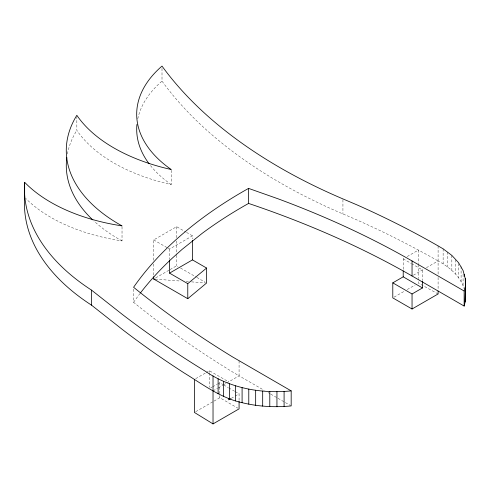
<?xml version="1.0" encoding="UTF-8"?>
<svg xmlns="http://www.w3.org/2000/svg" width="490" height="490" viewBox="0 0 490 490"><rect width="100%" height="100%" fill="white"/><g stroke="black" fill="none" stroke-linecap="round" stroke-linejoin="round"><path stroke-width="0.37" stroke-dasharray="2.45 1.84" d="M153.701 260.227L153.701 239.922L176.627 226.686L185.863 232.021M168.217 248.301L169.54 249.067L192.46 235.831L192.46 238.838M155.667 277.891L169.424 269.953M170.079 269.574L176.627 265.794L177.931 266.542M195.706 378.654L205.488 373M206.143 372.627L209.401 370.74L228.659 381.857M403.215 269.341L403.215 258.849L404.532 258.083M407.178 256.558L418.405 250.078L418.405 263.589M210.706 387.976L212.011 387.223M212.66 386.849L217.217 384.215M217.872 383.841L219.826 382.715L223.036 384.564M213.028 390.885L217.591 388.252M218.24 387.872L222.797 385.244M223.446 384.864L226.055 383.364M226.705 382.984L239.077 375.842L264.141 390.31M413.352 275.227L423.77 269.212M426.374 267.705L438.097 260.937C449.41 267.111 460.367 276.176 464.238 288.929M195.7 411.68L213.303 401.518M213.959 401.139L219.826 397.751L237.797 408.127M394.107 297.13L404.611 291.066M407.239 289.547L415.122 284.996M231.262 398.339L234.52 396.465M235.169 396.085L239.077 393.831L239.077 400.6M155.214 279.141L180.902 281.082M186.188 281.481L188.454 281.652M191.48 281.879L205.077 282.908M162.006 68.349L162.006 81.132A550.001 317.538 0 0 0 342.933 213.952C375.591 227.611 407.3 243.493 438.097 260.937M438.097 293.969L418.405 283.104L418.405 279.349M180.534 268.036L196.165 277.028M196.815 277.401L205.286 282.271M403.215 258.849L410.914 263.295M411.557 263.663L422.466 269.966L422.466 280.458M186.525 232.401L192.46 235.831M153.701 239.922L167.556 247.922M268.097 392.594L270.076 393.74M270.731 394.119L277.328 397.929M277.989 398.309L290.521 405.542M223.673 384.938L228.168 387.529M228.812 387.902L234.588 391.234M235.231 391.608L239.077 393.831M463.075 274.271L463.075 285.554M461.096 266.542L461.096 281.579M458.548 263.43L458.548 277.72M455.461 259.706L455.461 273.99M451.841 255.388L451.841 270.425M447.725 252.007L447.725 267.05M443.132 248.84L443.132 263.877M438.097 245.9L438.097 274.449M438.097 277.456L438.097 289.461M418.405 264.337L418.405 278.602M342.933 199.663L342.933 213.952M239.077 360.805L239.077 375.842L232.517 371.935A1131.257 653.127 0 0 1 133.586 302.305L133.586 288.769M219.826 382.715L219.826 394.744M219.826 395.497L219.826 397.751M209.401 370.74L209.401 372.241M209.401 372.988L209.401 387.229M176.627 226.686L176.627 237.969M176.627 240.976L176.627 254.512M176.627 255.266L176.627 265.794M171.212 170.269L171.212 184.559A165.81 95.728 0 0 1 76.838 130.34L76.838 116.804M169.54 249.067L169.54 259.596M153.701 263.988L153.701 275.264M122.028 226.637L122.028 240.927A156.978 90.632 0 0 1 25.688 198.395M133.586 302.305A496.603 286.711 0 0 1 139.858 293.706M171.212 184.559A150.02 86.614 0 0 1 150.044 165.001M137.794 118.807A150.02 86.614 0 0 1 162.006 81.132M122.028 240.927A180.963 104.474 0 0 1 93.792 220.874M67.387 153.976A180.963 104.474 0 0 1 76.838 130.34"/><path stroke-width="0.73" d="M464.146 306.06L465.12 301.963L465.5 282.797L465.286 278.669L463.075 270.511L458.548 262.677L451.841 255.388L443.132 248.84L438.097 245.9A847.492 489.296 0 0 0 357.565 205.132L342.933 198.909A550.001 317.538 0 0 1 162.006 66.089A150.02 86.614 0 0 0 171.212 169.516A165.81 95.728 0 0 1 76.838 115.297A180.963 104.474 0 0 0 122.028 225.884A156.978 90.632 0 0 1 24.653 182.292L24.653 197.335A264.208 152.537 0 0 0 91.52 305.16L122.629 329.69A1168.087 674.387 0 0 0 183.964 372.841C202.493 384.154 220.427 397.947 242.091 402.688C258.108 406.584 274.786 407.558 291.176 405.922L291.176 390.879L232.517 356.892A1131.257 653.127 0 0 1 133.586 287.263A496.603 286.711 0 0 1 248.577 188.393L278.234 198.867A809.915 467.601 0 0 1 412.047 260.943L464.146 291.017L464.146 306.06L412.047 275.98A809.848 467.564 0 0 0 248.583 203.43A496.603 286.711 0 0 0 202.382 233.185L182.096 249.386L172.694 257.777A496.603 286.711 0 0 0 140.324 293.094M465.12 301.963L465.5 282.797M464.146 291.017L465.12 286.926M153.701 276.77L153.701 279.024L187.774 298.698L206.59 283.018L206.59 268.048L192.46 259.896L169.54 273.126L169.54 260.343M187.774 298.698L187.774 283.655L206.59 268.048M438.097 290.962L438.097 293.969L412.047 309.006L392.79 297.889L392.79 282.853L403.215 276.832L422.466 287.949L422.466 281.205M230.612 398.719L228.659 399.846L228.659 398.346M392.79 282.853L412.047 293.969L422.466 287.949M194.395 379.407L194.395 412.433L213.028 423.911L239.077 408.868L239.077 401.353M24.653 182.292A264.208 152.537 0 0 0 91.52 290.123L122.629 314.647A1168.087 674.387 0 0 0 205.757 371.512C230.563 388.441 261.654 393.874 291.176 390.879M153.701 279.024L155.214 279.141M169.54 273.126L187.774 283.655M465.5 297.84L465.286 278.669M464.471 274.565L464.471 276.066M412.047 260.937L412.047 275.98M412.047 293.969L412.047 309.006M403.215 270.841L403.215 276.832M284.09 391.443L284.09 406.486M276.942 391.663L276.942 406.7M269.788 391.541L269.788 406.577M262.677 391.069L262.677 406.112M255.657 390.261L255.657 405.304M248.779 389.121L248.779 404.158M248.577 188.393L248.577 203.43M242.091 387.651L242.091 402.688M235.635 385.869L235.635 400.906M229.461 383.78L229.461 398.817M223.605 381.398L223.605 396.441M218.117 378.746L218.117 393.788M213.028 375.842L213.028 423.911M192.46 240.345L192.46 259.896M91.52 290.123L91.52 305.16M149.119 163.795A150.02 86.614 0 0 1 136.924 124.478M92.72 219.869A180.963 104.474 0 0 1 66.812 157.535"/></g></svg>
